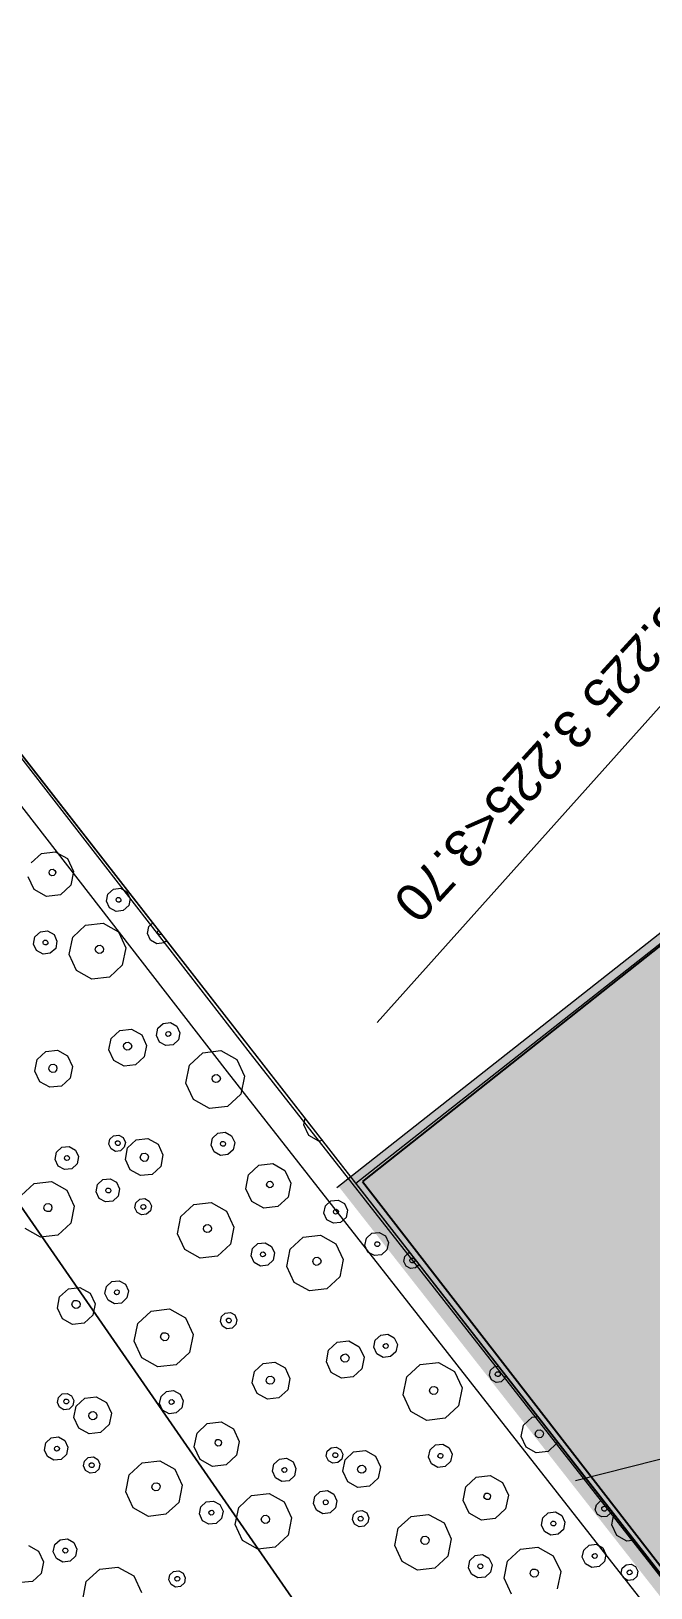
# Model space of a CAD drawing. Header units: metres. Extents: x -2858 to 512, y -1995 to 1252.
# Drawn here: x -957.18 to -952.99, y -849.34 to -838.81 of the extents above; entities that cross this region are included whole.
import ezdxf
from ezdxf.enums import TextEntityAlignment as Align
from ezdxf.lldxf.tags import DXFTag

# ---------------------------------------------------------------- set-up
doc = ezdxf.new("R2010")
doc.units = ezdxf.units.M
for name, color, linetype in [('Calque commun', 7, 'Continuous'), ('Calque11', 7, 'Continuous'), ('Calque17', 7, 'Continuous'), ('Calque5', 7, 'Continuous'), ('Textes', 7, 'Continuous')]:
    doc.layers.add(name, color=color, linetype=linetype)
doc.styles.add('Arial17', font='arial.ttf', dxfattribs={"height": 0.253354})
tags = doc.linetypes.add('DASHDOT2', pattern=[0.5, 0.25, -0.125, 0, -0.125]).pattern_tags.tags
tags[10:11] = [DXFTag(74, 4), DXFTag(75, 0), DXFTag(340, '0'), DXFTag(46, 1.0), DXFTag(50, 0.0), DXFTag(44, 0.0), DXFTag(45, 0.0)]
tags[8:9] = [DXFTag(74, 4), DXFTag(75, 0), DXFTag(340, '0'), DXFTag(46, 1.0), DXFTag(50, 0.0), DXFTag(44, 0.0), DXFTag(45, 0.0)]
tags[6:7] = [DXFTag(74, 4), DXFTag(75, 0), DXFTag(340, '0'), DXFTag(46, 1.0), DXFTag(50, 0.0), DXFTag(44, 0.0), DXFTag(45, 0.0)]
tags[4:5] = [DXFTag(74, 4), DXFTag(75, 0), DXFTag(340, '0'), DXFTag(46, 1.0), DXFTag(50, 0.0), DXFTag(44, 0.0), DXFTag(45, 0.0)]
tags = doc.linetypes.add('HIDDENX2', pattern=[0.75, 0.5, -0.25]).pattern_tags.tags
tags[6:7] = [DXFTag(74, 4), DXFTag(75, 0), DXFTag(340, '0'), DXFTag(46, 1.0), DXFTag(50, 0.0), DXFTag(44, 0.0), DXFTag(45, 0.0)]
tags[4:5] = [DXFTag(74, 4), DXFTag(75, 0), DXFTag(340, '0'), DXFTag(46, 1.0), DXFTag(50, 0.0), DXFTag(44, 0.0), DXFTag(45, 0.0)]

# ---------------------------------------------------------------- blocks, each defined once
blk = doc.blocks.new('geometrebondepartleger')
at = {"layer": 'Calque commun', "color": 10, "linetype": 'DASHDOT2', "lineweight": 18, "flags": 128}
blk.add_lwpolyline([(45.287, 98.087), (42.936, 93.876), (22.492, 69.355), (46.896, 54.821), (60.022, 76.482), (130.155, 64.253), (145.314, 148.376), (109.348, 154.881), (91.263, 130.116), (87.378, 124.832), (86.331, 123.279), (83.811, 118.812), (74.918, 102.586), (72.616, 98.359), (63.065, 85.914), (45.158, 97.961)], close=True, dxfattribs=at)
at = {"layer": 'Calque11', "color": 7, "linetype": 'Continuous', "lineweight": 9}
blk.add_polyline3d([(125.028, 35.908, 79), (133.338, 81.851, 79), (145.314, 148.376, 79)], dxfattribs=at)
at = {"layer": 'Calque17', "color": 1, "linetype": 'Continuous', "lineweight": 9}
for points in [[(125.174, 36.689, 79), (126.529, 44.135, 79), (125.038, 35.943, 79), (126.416, 43.488, 79), (128.681, 56.064, 79), (129.976, 63.134, 79), (132.193, 75.604, 79), (133.338, 81.851, 79), (135.222, 92.341, 79), (136.478, 99.327, 79), (138.173, 108.712, 79), (140.485, 121.463, 79), (141.093, 124.932, 79)], [(125.371, 36.653, 79), (126.725, 44.099, 79), (125.235, 35.908, 79), (126.613, 43.453, 79), (128.878, 56.028, 79), (130.173, 63.099, 79), (132.39, 75.569, 79), (133.535, 81.815, 79), (135.419, 92.306, 79), (136.674, 99.291, 79), (138.369, 108.676, 79), (140.682, 121.427, 79), (141.29, 124.897, 79)]]:
    blk.add_polyline3d(points, dxfattribs=at)
at = {"layer": 'Calque5', "color": 30, "linetype": 'Continuous', "lineweight": 9, "true_color": 0xff7f00}
blk.add_trace([(60.022, 76.482, 79), (130.155, 64.253, 79), (60.015, 76.443, 79), (130.148, 64.214, 79)], dxfattribs=at)
blk = doc.blocks.new('pattern')
at = {"layer": 'Calque commun', "color": 54, "linetype": 'Continuous', "lineweight": 9}
for p, q in [((60.606, 56.097), (60.636, 56.115)), ((60.636, 56.115), (60.67, 56.111)), ((60.67, 56.111), (60.696, 56.088)), ((60.592, 56.065), (60.606, 56.097)), ((60.599, 56.032), (60.592, 56.065)), ((60.625, 56.009), (60.599, 56.032)), ((60.66, 56.005), (60.625, 56.009)), ((60.631, 56.063), (60.636, 56.072)), ((60.634, 56.052), (60.631, 56.063)), ((60.641, 56.046), (60.634, 56.052)), ((60.636, 56.072), (60.644, 56.077)), ((60.652, 56.045), (60.641, 56.046)), ((60.644, 56.077), (60.655, 56.076)), ((60.661, 56.05), (60.652, 56.045)), ((60.655, 56.076), (60.663, 56.069)), ((60.69, 56.023), (60.66, 56.005)), ((60.665, 56.059), (60.661, 56.05)), ((60.663, 56.069), (60.665, 56.059)), ((60.703, 56.055), (60.69, 56.023)), ((60.696, 56.088), (60.703, 56.055)), ((60.465, 55.94), (60.503, 55.906)), ((60.503, 55.906), (60.52, 55.829)), ((60.52, 55.829), (60.489, 55.757)), ((60.645, 55.815), (60.665, 55.86)), ((60.656, 55.767), (60.645, 55.815)), ((60.665, 55.86), (60.707, 55.885)), ((60.706, 55.813), (60.71, 55.822)), ((60.708, 55.803), (60.706, 55.813)), ((60.707, 55.885), (60.757, 55.881)), ((60.716, 55.796), (60.708, 55.803)), ((60.71, 55.822), (60.719, 55.828)), ((60.726, 55.795), (60.716, 55.796)), ((60.719, 55.828), (60.729, 55.827)), ((60.735, 55.8), (60.726, 55.795)), ((60.729, 55.827), (60.737, 55.82)), ((60.739, 55.81), (60.735, 55.8)), ((60.737, 55.82), (60.739, 55.81)), ((60.757, 55.881), (60.794, 55.848)), ((60.804, 55.8), (60.785, 55.754)), ((60.794, 55.848), (60.804, 55.8)), ((60.419, 55.689), (60.433, 55.697)), ((60.489, 55.757), (60.425, 55.719)), ((60.433, 55.697), (60.468, 55.694)), ((60.468, 55.694), (60.494, 55.671)), ((60.693, 55.734), (60.656, 55.767)), ((60.742, 55.729), (60.693, 55.734)), ((60.785, 55.754), (60.742, 55.729)), ((60.908, 55.601), (60.955, 55.71)), ((60.955, 55.71), (61.057, 55.77)), ((60.423, 55.591), (60.405, 55.607)), ((60.457, 55.588), (60.423, 55.591)), ((60.425, 55.647), (60.429, 55.657)), ((60.427, 55.637), (60.425, 55.647)), ((60.435, 55.63), (60.427, 55.637)), ((60.429, 55.657), (60.438, 55.662)), ((60.446, 55.629), (60.435, 55.63)), ((60.438, 55.662), (60.449, 55.661)), ((60.455, 55.635), (60.446, 55.629)), ((60.449, 55.661), (60.456, 55.654)), ((60.459, 55.644), (60.455, 55.635)), ((60.456, 55.654), (60.459, 55.644)), ((60.487, 55.605), (60.457, 55.588)), ((60.501, 55.637), (60.487, 55.605)), ((60.494, 55.671), (60.501, 55.637)), ((60.934, 55.485), (60.908, 55.601)), ((61.053, 55.586), (61.06, 55.602)), ((61.057, 55.57), (61.053, 55.586)), ((61.06, 55.602), (61.075, 55.611)), ((61.075, 55.611), (61.092, 55.61)), ((61.092, 55.61), (61.105, 55.598)), ((61.109, 55.581), (61.102, 55.565)), ((61.105, 55.598), (61.109, 55.581)), ((60.667, 55.463), (60.687, 55.509)), ((60.687, 55.509), (60.729, 55.534)), ((60.729, 55.534), (60.778, 55.529)), ((60.733, 55.468), (60.742, 55.473)), ((60.742, 55.473), (60.753, 55.472)), ((60.778, 55.529), (60.816, 55.496)), ((60.816, 55.496), (60.826, 55.448)), ((61.023, 55.406), (60.934, 55.485)), ((61.07, 55.558), (61.057, 55.57)), ((61.087, 55.556), (61.07, 55.558)), ((61.102, 55.565), (61.087, 55.556)), ((61.29, 55.564), (61.243, 55.455)), ((60.678, 55.415), (60.667, 55.463)), ((60.715, 55.382), (60.678, 55.415)), ((60.764, 55.377), (60.715, 55.382)), ((60.729, 55.458), (60.733, 55.468)), ((60.731, 55.448), (60.729, 55.458)), ((60.739, 55.441), (60.731, 55.448)), ((60.75, 55.44), (60.739, 55.441)), ((60.759, 55.445), (60.75, 55.44)), ((60.753, 55.472), (60.76, 55.465)), ((60.763, 55.455), (60.759, 55.445)), ((60.76, 55.465), (60.763, 55.455)), ((60.807, 55.403), (60.764, 55.377)), ((60.826, 55.448), (60.807, 55.403)), ((61.141, 55.395), (61.023, 55.406)), ((61.243, 55.455), (61.141, 55.395)), ((61.211, 55.288), (61.231, 55.334)), ((61.222, 55.24), (61.211, 55.288)), ((61.231, 55.334), (61.274, 55.359)), ((61.273, 55.283), (61.278, 55.293)), ((61.276, 55.273), (61.273, 55.283)), ((61.274, 55.359), (61.323, 55.354)), ((61.284, 55.266), (61.276, 55.273)), ((61.278, 55.293), (61.287, 55.298)), ((61.294, 55.265), (61.284, 55.266)), ((61.287, 55.298), (61.297, 55.297)), ((61.303, 55.27), (61.294, 55.265)), ((61.297, 55.297), (61.305, 55.29)), ((61.307, 55.28), (61.303, 55.27)), ((61.305, 55.29), (61.307, 55.28)), ((61.323, 55.354), (61.36, 55.321)), ((61.371, 55.273), (61.351, 55.228)), ((61.36, 55.321), (61.371, 55.273)), ((61.259, 55.207), (61.222, 55.24)), ((61.308, 55.203), (61.259, 55.207)), ((61.351, 55.228), (61.308, 55.203)), ((60.314, 55.103), (60.329, 55.112)), ((60.329, 55.112), (60.407, 55.105)), ((60.407, 55.105), (60.467, 55.052)), ((60.467, 55.052), (60.484, 54.975)), ((60.768, 55.014), (60.806, 55.102)), ((60.806, 55.102), (60.888, 55.15)), ((60.888, 55.15), (60.982, 55.141)), ((60.982, 55.141), (61.053, 55.078)), ((61.053, 55.078), (61.074, 54.985)), ((61.284, 55.012), (61.386, 55.072)), ((61.386, 55.072), (61.504, 55.061)), ((61.504, 55.061), (61.593, 54.982)), ((60.329, 54.984), (60.336, 54.999)), ((60.333, 54.967), (60.329, 54.984)), ((60.346, 54.955), (60.333, 54.967)), ((60.336, 54.999), (60.351, 55.008)), ((60.363, 54.954), (60.346, 54.955)), ((60.351, 55.008), (60.368, 55.007)), ((60.378, 54.962), (60.363, 54.954)), ((60.368, 55.007), (60.381, 54.995)), ((60.385, 54.978), (60.378, 54.962)), ((60.381, 54.995), (60.385, 54.978)), ((60.484, 54.975), (60.452, 54.902)), ((60.789, 54.922), (60.768, 55.014)), ((60.884, 55.003), (60.89, 55.016)), ((60.888, 54.99), (60.884, 55.003)), ((60.898, 54.98), (60.888, 54.99)), ((60.89, 55.016), (60.902, 55.023)), ((60.912, 54.979), (60.898, 54.98)), ((60.902, 55.023), (60.916, 55.022)), ((60.924, 54.986), (60.912, 54.979)), ((60.916, 55.022), (60.926, 55.012)), ((60.929, 54.999), (60.924, 54.986)), ((60.926, 55.012), (60.929, 54.999)), ((61.074, 54.985), (61.036, 54.898)), ((61.236, 54.903), (61.284, 55.012)), ((61.593, 54.982), (61.619, 54.866)), ((60.305, 54.87), (60.276, 54.896)), ((60.384, 54.862), (60.305, 54.87)), ((60.452, 54.902), (60.384, 54.862)), ((60.86, 54.859), (60.789, 54.922)), ((60.955, 54.85), (60.86, 54.859)), ((61.036, 54.898), (60.955, 54.85)), ((61.262, 54.787), (61.236, 54.903)), ((61.382, 54.889), (61.389, 54.904)), ((61.385, 54.872), (61.382, 54.889)), ((61.398, 54.86), (61.385, 54.872)), ((61.389, 54.904), (61.403, 54.913)), ((61.416, 54.859), (61.398, 54.86)), ((61.403, 54.913), (61.421, 54.912)), ((61.431, 54.867), (61.416, 54.859)), ((61.421, 54.912), (61.434, 54.9)), ((61.437, 54.883), (61.431, 54.867)), ((61.434, 54.9), (61.437, 54.883)), ((61.619, 54.866), (61.571, 54.757)), ((61.351, 54.708), (61.262, 54.787)), ((61.571, 54.757), (61.469, 54.697)), ((60.834, 54.589), (60.854, 54.634)), ((60.854, 54.634), (60.896, 54.659)), ((60.896, 54.659), (60.946, 54.655)), ((60.946, 54.655), (60.983, 54.622)), ((61.469, 54.697), (61.351, 54.708)), ((60.213, 54.545), (60.233, 54.557)), ((60.233, 54.557), (60.267, 54.554)), ((60.267, 54.554), (60.293, 54.531)), ((60.293, 54.531), (60.301, 54.497)), ((60.845, 54.541), (60.834, 54.589)), ((60.882, 54.508), (60.845, 54.541)), ((60.896, 54.584), (60.901, 54.593)), ((60.899, 54.574), (60.896, 54.584)), ((60.906, 54.567), (60.899, 54.574)), ((60.901, 54.593), (60.91, 54.599)), ((60.917, 54.566), (60.906, 54.567)), ((60.91, 54.599), (60.92, 54.598)), ((60.926, 54.571), (60.917, 54.566)), ((60.92, 54.598), (60.928, 54.591)), ((60.93, 54.581), (60.926, 54.571)), ((60.928, 54.591), (60.93, 54.581)), ((60.974, 54.528), (60.931, 54.503)), ((60.994, 54.574), (60.974, 54.528)), ((60.983, 54.622), (60.994, 54.574)), ((60.223, 54.451), (60.2, 54.471)), ((60.257, 54.448), (60.223, 54.451)), ((60.227, 54.505), (60.231, 54.514)), ((60.229, 54.495), (60.227, 54.505)), ((60.237, 54.488), (60.229, 54.495)), ((60.231, 54.514), (60.24, 54.52)), ((60.248, 54.487), (60.237, 54.488)), ((60.24, 54.52), (60.251, 54.519)), ((60.257, 54.492), (60.248, 54.487)), ((60.251, 54.519), (60.258, 54.512)), ((60.261, 54.502), (60.257, 54.492)), ((60.287, 54.465), (60.257, 54.448)), ((60.258, 54.512), (60.261, 54.502)), ((60.301, 54.497), (60.287, 54.465)), ((60.475, 54.385), (60.581, 54.448)), ((60.581, 54.448), (60.704, 54.436)), ((60.704, 54.436), (60.797, 54.354)), ((60.931, 54.503), (60.882, 54.508)), ((61.534, 54.469), (61.548, 54.501)), ((61.542, 54.435), (61.534, 54.469)), ((61.568, 54.412), (61.542, 54.435)), ((61.548, 54.501), (61.578, 54.518)), ((61.574, 54.466), (61.578, 54.476)), ((61.576, 54.456), (61.574, 54.466)), ((61.584, 54.449), (61.576, 54.456)), ((61.578, 54.518), (61.612, 54.515)), ((61.578, 54.476), (61.587, 54.481)), ((61.594, 54.448), (61.584, 54.449)), ((61.587, 54.481), (61.597, 54.48)), ((61.603, 54.453), (61.594, 54.448)), ((61.597, 54.48), (61.605, 54.473)), ((61.632, 54.427), (61.602, 54.409)), ((61.607, 54.463), (61.603, 54.453)), ((61.605, 54.473), (61.607, 54.463)), ((61.612, 54.515), (61.638, 54.492)), ((61.646, 54.458), (61.632, 54.427)), ((61.638, 54.492), (61.646, 54.458)), ((60.426, 54.272), (60.475, 54.385)), ((60.797, 54.354), (60.824, 54.234)), ((61.208, 54.257), (61.24, 54.33)), ((61.24, 54.33), (61.308, 54.37)), ((61.308, 54.37), (61.386, 54.362)), ((61.386, 54.362), (61.446, 54.31)), ((61.602, 54.409), (61.568, 54.412)), ((60.453, 54.151), (60.426, 54.272)), ((60.587, 54.256), (60.594, 54.272)), ((60.591, 54.239), (60.587, 54.256)), ((60.604, 54.228), (60.591, 54.239)), ((60.594, 54.272), (60.609, 54.281)), ((60.621, 54.226), (60.604, 54.228)), ((60.609, 54.281), (60.626, 54.279)), ((60.636, 54.235), (60.621, 54.226)), ((60.626, 54.279), (60.639, 54.268)), ((60.643, 54.251), (60.636, 54.235)), ((60.639, 54.268), (60.643, 54.251)), ((60.824, 54.234), (60.775, 54.12)), ((61.225, 54.18), (61.208, 54.257)), ((61.308, 54.249), (61.315, 54.265)), ((61.312, 54.232), (61.308, 54.249)), ((61.325, 54.221), (61.312, 54.232)), ((61.315, 54.265), (61.33, 54.274)), ((61.342, 54.219), (61.325, 54.221)), ((61.33, 54.274), (61.347, 54.272)), ((61.357, 54.228), (61.342, 54.219)), ((61.347, 54.272), (61.36, 54.261)), ((61.364, 54.244), (61.357, 54.228)), ((61.36, 54.261), (61.364, 54.244)), ((61.463, 54.233), (61.431, 54.16)), ((61.446, 54.31), (61.463, 54.233)), ((61.588, 54.219), (61.607, 54.264)), ((61.598, 54.17), (61.588, 54.219)), ((61.607, 54.264), (61.65, 54.289)), ((61.648, 54.216), (61.653, 54.226)), ((61.651, 54.206), (61.648, 54.216)), ((61.65, 54.289), (61.699, 54.284)), ((61.653, 54.226), (61.662, 54.231)), ((61.662, 54.231), (61.672, 54.23)), ((61.672, 54.23), (61.68, 54.223)), ((61.682, 54.213), (61.678, 54.204)), ((61.68, 54.223), (61.682, 54.213)), ((61.699, 54.284), (61.736, 54.252)), ((61.736, 54.252), (61.747, 54.203)), ((60.545, 54.069), (60.453, 54.151)), ((60.775, 54.12), (60.668, 54.057)), ((61.285, 54.127), (61.225, 54.18)), ((61.363, 54.12), (61.285, 54.127)), ((61.431, 54.16), (61.363, 54.12)), ((61.635, 54.138), (61.598, 54.17)), ((61.685, 54.133), (61.635, 54.138)), ((61.659, 54.199), (61.651, 54.206)), ((61.669, 54.198), (61.659, 54.199)), ((61.678, 54.204), (61.669, 54.198)), ((61.727, 54.158), (61.685, 54.133)), ((61.747, 54.203), (61.727, 54.158)), ((61.85, 54.004), (61.898, 54.113)), ((61.898, 54.113), (62, 54.174)), ((62, 54.174), (62.118, 54.162)), ((62.118, 54.162), (62.207, 54.084)), ((60.668, 54.057), (60.545, 54.069)), ((61.332, 54.051), (61.346, 54.083)), ((61.34, 54.018), (61.332, 54.051)), ((61.366, 53.995), (61.34, 54.018)), ((61.346, 54.083), (61.376, 54.101)), ((61.368, 54.051), (61.372, 54.061)), ((61.37, 54.041), (61.368, 54.051)), ((61.378, 54.034), (61.37, 54.041)), ((61.372, 54.061), (61.381, 54.066)), ((61.376, 54.101), (61.41, 54.097)), ((61.388, 54.033), (61.378, 54.034)), ((61.381, 54.066), (61.391, 54.065)), ((61.397, 54.038), (61.388, 54.033)), ((61.391, 54.065), (61.399, 54.058)), ((61.401, 54.048), (61.397, 54.038)), ((61.399, 54.058), (61.401, 54.048)), ((61.43, 54.009), (61.4, 53.991)), ((61.41, 54.097), (61.436, 54.075)), ((61.444, 54.041), (61.43, 54.009)), ((61.436, 54.075), (61.444, 54.041)), ((61.876, 53.889), (61.85, 54.004)), ((61.996, 53.99), (62.003, 54.006)), ((62.003, 54.006), (62.017, 54.015)), ((62.017, 54.015), (62.035, 54.013)), ((62.035, 54.013), (62.048, 54.002)), ((62.048, 54.002), (62.051, 53.985)), ((62.207, 54.084), (62.233, 53.968)), ((61.4, 53.991), (61.366, 53.995)), ((61.609, 53.867), (61.629, 53.912)), ((61.629, 53.912), (61.672, 53.937)), ((61.672, 53.937), (61.721, 53.933)), ((61.721, 53.933), (61.758, 53.9)), ((61.758, 53.9), (61.769, 53.852)), ((61.999, 53.973), (61.996, 53.99)), ((62.012, 53.962), (61.999, 53.973)), ((62.03, 53.96), (62.012, 53.962)), ((62.045, 53.969), (62.03, 53.96)), ((62.051, 53.985), (62.045, 53.969)), ((62.233, 53.968), (62.185, 53.859)), ((60.528, 53.818), (60.547, 53.864)), ((60.538, 53.77), (60.528, 53.818)), ((60.547, 53.864), (60.59, 53.889)), ((60.59, 53.889), (60.639, 53.884)), ((60.59, 53.813), (60.594, 53.823)), ((60.592, 53.803), (60.59, 53.813)), ((60.6, 53.796), (60.592, 53.803)), ((60.594, 53.823), (60.603, 53.828)), ((60.61, 53.795), (60.6, 53.796)), ((60.603, 53.828), (60.613, 53.827)), ((60.619, 53.8), (60.61, 53.795)), ((60.613, 53.827), (60.621, 53.82)), ((60.623, 53.81), (60.619, 53.8)), ((60.621, 53.82), (60.623, 53.81)), ((60.639, 53.884), (60.676, 53.851)), ((60.687, 53.803), (60.667, 53.758)), ((60.676, 53.851), (60.687, 53.803)), ((60.762, 53.753), (60.83, 53.793)), ((60.83, 53.793), (60.909, 53.786)), ((61.62, 53.819), (61.609, 53.867)), ((61.657, 53.786), (61.62, 53.819)), ((61.672, 53.862), (61.676, 53.871)), ((61.674, 53.852), (61.672, 53.862)), ((61.682, 53.845), (61.674, 53.852)), ((61.676, 53.871), (61.685, 53.876)), ((61.692, 53.844), (61.682, 53.845)), ((61.685, 53.876), (61.695, 53.875)), ((61.701, 53.849), (61.692, 53.844)), ((61.695, 53.875), (61.703, 53.869)), ((61.705, 53.858), (61.701, 53.849)), ((61.703, 53.869), (61.705, 53.858)), ((61.749, 53.806), (61.707, 53.781)), ((61.769, 53.852), (61.749, 53.806)), ((61.965, 53.81), (61.876, 53.889)), ((62.083, 53.799), (61.965, 53.81)), ((62.185, 53.859), (62.083, 53.799)), ((62.665, 53.817), (62.679, 53.848)), ((62.673, 53.783), (62.665, 53.817)), ((62.679, 53.848), (62.709, 53.866)), ((62.703, 53.814), (62.707, 53.823)), ((62.705, 53.804), (62.703, 53.814)), ((62.713, 53.797), (62.705, 53.804)), ((62.707, 53.823), (62.716, 53.828)), ((62.709, 53.866), (62.743, 53.863)), ((62.723, 53.796), (62.713, 53.797)), ((62.716, 53.828), (62.726, 53.827)), ((62.732, 53.801), (62.723, 53.796)), ((62.726, 53.827), (62.734, 53.821)), ((62.736, 53.81), (62.732, 53.801)), ((62.734, 53.821), (62.736, 53.81)), ((62.743, 53.863), (62.769, 53.84)), ((62.777, 53.806), (62.763, 53.774)), ((62.769, 53.84), (62.777, 53.806)), ((60.575, 53.737), (60.538, 53.77)), ((60.625, 53.732), (60.575, 53.737)), ((60.667, 53.758), (60.625, 53.732)), ((60.731, 53.681), (60.762, 53.753)), ((60.831, 53.679), (60.846, 53.688)), ((60.846, 53.688), (60.863, 53.686)), ((60.863, 53.686), (60.876, 53.675)), ((60.909, 53.786), (60.969, 53.734)), ((60.969, 53.734), (60.986, 53.656)), ((61.707, 53.781), (61.657, 53.786)), ((62.154, 53.692), (62.173, 53.737)), ((62.165, 53.644), (62.154, 53.692)), ((62.173, 53.737), (62.216, 53.762)), ((62.216, 53.762), (62.265, 53.758)), ((62.216, 53.687), (62.22, 53.696)), ((62.218, 53.677), (62.216, 53.687)), ((62.22, 53.696), (62.229, 53.702)), ((62.229, 53.702), (62.239, 53.701)), ((62.239, 53.701), (62.247, 53.694)), ((62.249, 53.684), (62.245, 53.674)), ((62.247, 53.694), (62.249, 53.684)), ((62.265, 53.758), (62.302, 53.725)), ((62.302, 53.725), (62.313, 53.677)), ((62.699, 53.76), (62.673, 53.783)), ((62.733, 53.757), (62.699, 53.76)), ((62.763, 53.774), (62.733, 53.757)), ((62.901, 53.581), (62.951, 53.694)), ((60.045, 53.613), (60.079, 53.61)), ((60.079, 53.61), (60.105, 53.587)), ((60.105, 53.587), (60.113, 53.553)), ((60.748, 53.603), (60.731, 53.681)), ((60.807, 53.551), (60.748, 53.603)), ((60.824, 53.663), (60.831, 53.679)), ((60.828, 53.646), (60.824, 53.663)), ((60.841, 53.635), (60.828, 53.646)), ((60.858, 53.633), (60.841, 53.635)), ((60.873, 53.642), (60.858, 53.633)), ((60.88, 53.658), (60.873, 53.642)), ((60.876, 53.675), (60.88, 53.658)), ((60.954, 53.584), (60.886, 53.543)), ((60.986, 53.656), (60.954, 53.584)), ((62.202, 53.611), (62.165, 53.644)), ((62.251, 53.606), (62.202, 53.611)), ((62.226, 53.67), (62.218, 53.677)), ((62.236, 53.669), (62.226, 53.67)), ((62.245, 53.674), (62.236, 53.669)), ((62.293, 53.631), (62.251, 53.606)), ((62.313, 53.677), (62.293, 53.631)), ((62.928, 53.46), (62.901, 53.581)), ((60.035, 53.507), (60.027, 53.514)), ((60.069, 53.504), (60.035, 53.507)), ((60.041, 53.561), (60.045, 53.571)), ((60.043, 53.551), (60.041, 53.561)), ((60.051, 53.544), (60.043, 53.551)), ((60.045, 53.571), (60.054, 53.576)), ((60.061, 53.543), (60.051, 53.544)), ((60.054, 53.576), (60.064, 53.575)), ((60.07, 53.548), (60.061, 53.543)), ((60.064, 53.575), (60.072, 53.568)), ((60.099, 53.521), (60.069, 53.504)), ((60.074, 53.558), (60.07, 53.548)), ((60.072, 53.568), (60.074, 53.558)), ((60.113, 53.553), (60.099, 53.521)), ((60.886, 53.543), (60.807, 53.551)), ((61.171, 53.403), (61.203, 53.476)), ((61.203, 53.476), (61.271, 53.516)), ((61.271, 53.516), (61.35, 53.508)), ((61.35, 53.508), (61.409, 53.456)), ((61.711, 53.418), (61.749, 53.505)), ((61.749, 53.505), (61.83, 53.553)), ((61.83, 53.553), (61.925, 53.544)), ((61.925, 53.544), (61.996, 53.482)), ((61.996, 53.482), (62.017, 53.389)), ((62.226, 53.415), (62.328, 53.476)), ((62.328, 53.476), (62.446, 53.464)), ((60.074, 53.359), (60.117, 53.384)), ((60.117, 53.384), (60.166, 53.379)), ((60.166, 53.379), (60.203, 53.347)), ((61.189, 53.326), (61.171, 53.403)), ((61.272, 53.387), (61.279, 53.403)), ((61.276, 53.37), (61.272, 53.387)), ((61.289, 53.359), (61.276, 53.37)), ((61.279, 53.403), (61.294, 53.412)), ((61.294, 53.412), (61.311, 53.41)), ((61.311, 53.41), (61.324, 53.399)), ((61.328, 53.382), (61.321, 53.366)), ((61.324, 53.399), (61.328, 53.382)), ((61.426, 53.379), (61.395, 53.306)), ((61.409, 53.456), (61.426, 53.379)), ((61.731, 53.325), (61.711, 53.418)), ((61.827, 53.407), (61.833, 53.419)), ((61.83, 53.393), (61.827, 53.407)), ((61.84, 53.384), (61.83, 53.393)), ((61.833, 53.419), (61.844, 53.426)), ((61.854, 53.383), (61.84, 53.384)), ((61.844, 53.426), (61.858, 53.425)), ((61.866, 53.39), (61.854, 53.383)), ((61.858, 53.425), (61.869, 53.416)), ((61.872, 53.402), (61.866, 53.39)), ((61.869, 53.416), (61.872, 53.402)), ((62.017, 53.389), (61.979, 53.302)), ((62.179, 53.306), (62.226, 53.415)), ((62.446, 53.464), (62.535, 53.386)), ((62.535, 53.386), (62.561, 53.27)), ((63.021, 53.378), (62.928, 53.46)), ((63.144, 53.366), (63.021, 53.378)), ((63.25, 53.429), (63.144, 53.366)), ((60.054, 53.313), (60.074, 53.359)), ((60.065, 53.265), (60.054, 53.313)), ((60.102, 53.232), (60.065, 53.265)), ((60.115, 53.311), (60.119, 53.321)), ((60.118, 53.301), (60.115, 53.311)), ((60.125, 53.294), (60.118, 53.301)), ((60.119, 53.321), (60.128, 53.326)), ((60.136, 53.293), (60.125, 53.294)), ((60.128, 53.326), (60.139, 53.325)), ((60.145, 53.299), (60.136, 53.293)), ((60.139, 53.325), (60.146, 53.318)), ((60.149, 53.308), (60.145, 53.299)), ((60.146, 53.318), (60.149, 53.308)), ((60.214, 53.298), (60.194, 53.253)), ((60.203, 53.347), (60.214, 53.298)), ((60.364, 53.208), (60.467, 53.268)), ((60.467, 53.268), (60.585, 53.257)), ((61.248, 53.273), (61.189, 53.326)), ((61.327, 53.266), (61.248, 53.273)), ((61.306, 53.357), (61.289, 53.359)), ((61.321, 53.366), (61.306, 53.357)), ((61.395, 53.306), (61.327, 53.266)), ((61.803, 53.263), (61.731, 53.325)), ((61.897, 53.254), (61.803, 53.263)), ((61.979, 53.302), (61.897, 53.254)), ((62.205, 53.191), (62.179, 53.306)), ((62.324, 53.292), (62.331, 53.308)), ((62.328, 53.275), (62.324, 53.292)), ((62.341, 53.264), (62.328, 53.275)), ((62.331, 53.308), (62.346, 53.317)), ((62.358, 53.262), (62.341, 53.264)), ((62.346, 53.317), (62.363, 53.315)), ((62.373, 53.271), (62.358, 53.262)), ((62.363, 53.315), (62.376, 53.304)), ((62.38, 53.287), (62.373, 53.271)), ((62.376, 53.304), (62.38, 53.287)), ((62.561, 53.27), (62.514, 53.161)), ((60.151, 53.228), (60.102, 53.232)), ((60.194, 53.253), (60.151, 53.228)), ((60.317, 53.099), (60.364, 53.208)), ((60.585, 53.257), (60.674, 53.179)), ((60.674, 53.179), (60.7, 53.063)), ((62.294, 53.112), (62.205, 53.191)), ((62.514, 53.161), (62.412, 53.101)), ((63.003, 53.127), (63.023, 53.172)), ((63.023, 53.172), (63.066, 53.197)), ((63.066, 53.197), (63.115, 53.193)), ((63.115, 53.193), (63.152, 53.16)), ((63.152, 53.16), (63.163, 53.112)), ((60.343, 52.983), (60.317, 53.099)), ((60.463, 53.085), (60.469, 53.101)), ((60.466, 53.068), (60.463, 53.085)), ((60.479, 53.057), (60.466, 53.068)), ((60.469, 53.101), (60.484, 53.11)), ((60.496, 53.055), (60.479, 53.057)), ((60.484, 53.11), (60.502, 53.108)), ((60.511, 53.064), (60.496, 53.055)), ((60.502, 53.108), (60.515, 53.097)), ((60.518, 53.08), (60.511, 53.064)), ((60.515, 53.097), (60.518, 53.08)), ((60.7, 53.063), (60.652, 52.954)), ((61.796, 53.038), (61.839, 53.063)), ((61.839, 53.063), (61.888, 53.058)), ((61.888, 53.058), (61.925, 53.026)), ((62.412, 53.101), (62.294, 53.112)), ((63.014, 53.079), (63.003, 53.127)), ((63.051, 53.046), (63.014, 53.079)), ((63.065, 53.122), (63.07, 53.131)), ((63.068, 53.112), (63.065, 53.122)), ((63.076, 53.105), (63.068, 53.112)), ((63.07, 53.131), (63.079, 53.137)), ((63.086, 53.104), (63.076, 53.105)), ((63.079, 53.137), (63.089, 53.136)), ((63.095, 53.109), (63.086, 53.104)), ((63.089, 53.136), (63.097, 53.129)), ((63.099, 53.119), (63.095, 53.109)), ((63.097, 53.129), (63.099, 53.119)), ((63.143, 53.066), (63.1, 53.041)), ((63.163, 53.112), (63.143, 53.066)), ((63.207, 52.989), (63.238, 53.062)), ((63.238, 53.062), (63.306, 53.102)), ((63.306, 53.102), (63.385, 53.095)), ((63.385, 53.095), (63.444, 53.042)), ((60.076, 52.962), (60.096, 53.007)), ((60.087, 52.913), (60.076, 52.962)), ((60.096, 53.007), (60.139, 53.032)), ((60.139, 53.032), (60.188, 53.027)), ((60.139, 52.956), (60.143, 52.966)), ((60.141, 52.946), (60.139, 52.956)), ((60.149, 52.939), (60.141, 52.946)), ((60.143, 52.966), (60.152, 52.971)), ((60.152, 52.971), (60.162, 52.97)), ((60.162, 52.97), (60.17, 52.963)), ((60.172, 52.953), (60.168, 52.944)), ((60.17, 52.963), (60.172, 52.953)), ((60.188, 53.027), (60.225, 52.995)), ((60.236, 52.946), (60.216, 52.901)), ((60.225, 52.995), (60.236, 52.946)), ((60.432, 52.905), (60.343, 52.983)), ((60.652, 52.954), (60.55, 52.894)), ((61.146, 52.943), (61.175, 52.961)), ((61.175, 52.961), (61.21, 52.957)), ((61.21, 52.957), (61.236, 52.934)), ((61.777, 52.993), (61.796, 53.038)), ((61.788, 52.944), (61.777, 52.993)), ((61.839, 52.987), (61.843, 52.997)), ((61.841, 52.977), (61.839, 52.987)), ((61.849, 52.97), (61.841, 52.977)), ((61.843, 52.997), (61.852, 53.002)), ((61.859, 52.969), (61.849, 52.97)), ((61.852, 53.002), (61.862, 53.001)), ((61.868, 52.975), (61.859, 52.969)), ((61.862, 53.001), (61.87, 52.994)), ((61.872, 52.984), (61.868, 52.975)), ((61.87, 52.994), (61.872, 52.984)), ((61.936, 52.977), (61.916, 52.932)), ((61.925, 53.026), (61.936, 52.977)), ((63.1, 53.041), (63.051, 53.046)), ((63.224, 52.912), (63.207, 52.989)), ((60.124, 52.881), (60.087, 52.913)), ((60.173, 52.876), (60.124, 52.881)), ((60.159, 52.938), (60.149, 52.939)), ((60.168, 52.944), (60.159, 52.938)), ((60.216, 52.901), (60.173, 52.876)), ((60.55, 52.894), (60.432, 52.905)), ((60.64, 52.832), (60.683, 52.857)), ((60.683, 52.857), (60.732, 52.852)), ((60.732, 52.852), (60.769, 52.82)), ((61.132, 52.911), (61.146, 52.943)), ((61.139, 52.878), (61.132, 52.911)), ((61.165, 52.855), (61.139, 52.878)), ((61.2, 52.851), (61.165, 52.855)), ((61.17, 52.908), (61.174, 52.918)), ((61.172, 52.898), (61.17, 52.908)), ((61.18, 52.891), (61.172, 52.898)), ((61.174, 52.918), (61.183, 52.923)), ((61.19, 52.89), (61.18, 52.891)), ((61.183, 52.923), (61.193, 52.922)), ((61.199, 52.896), (61.19, 52.89)), ((61.193, 52.922), (61.201, 52.915)), ((61.203, 52.905), (61.199, 52.896)), ((61.23, 52.869), (61.2, 52.851)), ((61.201, 52.915), (61.203, 52.905)), ((61.243, 52.901), (61.23, 52.869)), ((61.236, 52.934), (61.243, 52.901)), ((61.417, 52.789), (61.524, 52.852)), ((61.524, 52.852), (61.647, 52.84)), ((61.825, 52.912), (61.788, 52.944)), ((61.874, 52.907), (61.825, 52.912)), ((61.916, 52.932), (61.874, 52.907)), ((62.477, 52.873), (62.491, 52.904)), ((62.484, 52.839), (62.477, 52.873)), ((62.491, 52.904), (62.521, 52.922)), ((62.516, 52.87), (62.521, 52.879)), ((62.519, 52.86), (62.516, 52.87)), ((62.526, 52.853), (62.519, 52.86)), ((62.521, 52.922), (62.555, 52.919)), ((62.521, 52.879), (62.529, 52.885)), ((62.537, 52.852), (62.526, 52.853)), ((62.529, 52.885), (62.54, 52.884)), ((62.546, 52.857), (62.537, 52.852)), ((62.54, 52.884), (62.548, 52.877)), ((62.55, 52.867), (62.546, 52.857)), ((62.548, 52.877), (62.55, 52.867)), ((62.555, 52.919), (62.581, 52.896)), ((62.588, 52.862), (62.575, 52.83)), ((62.581, 52.896), (62.588, 52.862)), ((60.621, 52.787), (60.64, 52.832)), ((60.631, 52.738), (60.621, 52.787)), ((60.668, 52.706), (60.631, 52.738)), ((60.683, 52.782), (60.687, 52.791)), ((60.685, 52.771), (60.683, 52.782)), ((60.693, 52.764), (60.685, 52.771)), ((60.687, 52.791), (60.696, 52.796)), ((60.703, 52.764), (60.693, 52.764)), ((60.696, 52.796), (60.706, 52.795)), ((60.712, 52.769), (60.703, 52.764)), ((60.706, 52.795), (60.714, 52.788)), ((60.716, 52.778), (60.712, 52.769)), ((60.714, 52.788), (60.716, 52.778)), ((60.78, 52.771), (60.76, 52.726)), ((60.769, 52.82), (60.78, 52.771)), ((61.368, 52.675), (61.417, 52.789)), ((61.647, 52.84), (61.74, 52.758)), ((61.74, 52.758), (61.766, 52.637)), ((62.182, 52.733), (62.25, 52.773)), ((62.25, 52.773), (62.329, 52.766)), ((62.329, 52.766), (62.388, 52.714)), ((62.51, 52.816), (62.484, 52.839)), ((62.545, 52.813), (62.51, 52.816)), ((62.575, 52.83), (62.545, 52.813)), ((60.215, 52.6), (60.297, 52.648)), ((60.297, 52.648), (60.392, 52.639)), ((60.392, 52.639), (60.463, 52.576)), ((60.718, 52.701), (60.668, 52.706)), ((60.76, 52.726), (60.718, 52.701)), ((61.395, 52.555), (61.368, 52.675)), ((61.529, 52.66), (61.536, 52.675)), ((61.533, 52.643), (61.529, 52.66)), ((61.546, 52.631), (61.533, 52.643)), ((61.536, 52.675), (61.551, 52.684)), ((61.563, 52.63), (61.546, 52.631)), ((61.551, 52.684), (61.568, 52.683)), ((61.578, 52.638), (61.563, 52.63)), ((61.568, 52.683), (61.581, 52.671)), ((61.585, 52.654), (61.578, 52.638)), ((61.581, 52.671), (61.585, 52.654)), ((61.766, 52.637), (61.717, 52.524)), ((62.151, 52.661), (62.182, 52.733)), ((62.168, 52.583), (62.151, 52.661)), ((62.251, 52.653), (62.258, 52.669)), ((62.255, 52.636), (62.251, 52.653)), ((62.268, 52.625), (62.255, 52.636)), ((62.258, 52.669), (62.273, 52.678)), ((62.273, 52.678), (62.29, 52.676)), ((62.3, 52.632), (62.285, 52.623)), ((62.29, 52.676), (62.303, 52.665)), ((62.307, 52.648), (62.3, 52.632)), ((62.303, 52.665), (62.307, 52.648)), ((62.405, 52.636), (62.374, 52.564)), ((62.388, 52.714), (62.405, 52.636)), ((62.53, 52.622), (62.55, 52.668)), ((62.55, 52.668), (62.592, 52.693)), ((62.592, 52.693), (62.642, 52.688)), ((62.595, 52.63), (62.604, 52.635)), ((62.604, 52.635), (62.614, 52.634)), ((62.614, 52.634), (62.622, 52.627)), ((62.642, 52.688), (62.679, 52.655)), ((62.679, 52.655), (62.689, 52.607)), ((59.857, 52.568), (59.876, 52.551)), ((59.876, 52.551), (59.893, 52.474)), ((60.178, 52.513), (60.215, 52.6)), ((60.463, 52.576), (60.483, 52.484)), ((60.693, 52.51), (60.795, 52.57)), ((60.795, 52.57), (60.913, 52.559)), ((60.913, 52.559), (61.002, 52.481)), ((61.488, 52.473), (61.395, 52.555)), ((62.227, 52.531), (62.168, 52.583)), ((62.306, 52.524), (62.227, 52.531)), ((62.285, 52.623), (62.268, 52.625)), ((62.374, 52.564), (62.306, 52.524)), ((62.541, 52.574), (62.53, 52.622)), ((62.578, 52.541), (62.541, 52.574)), ((62.627, 52.537), (62.578, 52.541)), ((62.591, 52.62), (62.595, 52.63)), ((62.593, 52.61), (62.591, 52.62)), ((62.601, 52.603), (62.593, 52.61)), ((62.611, 52.602), (62.601, 52.603)), ((62.62, 52.607), (62.611, 52.602)), ((62.624, 52.617), (62.62, 52.607)), ((62.622, 52.627), (62.624, 52.617)), ((62.67, 52.562), (62.627, 52.537)), ((62.689, 52.607), (62.67, 52.562)), ((59.893, 52.474), (59.862, 52.401)), ((60.198, 52.42), (60.178, 52.513)), ((60.269, 52.357), (60.198, 52.42)), ((60.294, 52.502), (60.299, 52.514)), ((60.297, 52.488), (60.294, 52.502)), ((60.307, 52.479), (60.297, 52.488)), ((60.299, 52.514), (60.311, 52.521)), ((60.321, 52.478), (60.307, 52.479)), ((60.311, 52.521), (60.325, 52.52)), ((60.333, 52.485), (60.321, 52.478)), ((60.325, 52.52), (60.335, 52.511)), ((60.338, 52.497), (60.333, 52.485)), ((60.335, 52.511), (60.338, 52.497)), ((60.483, 52.484), (60.446, 52.397)), ((60.646, 52.401), (60.693, 52.51)), ((61.002, 52.481), (61.028, 52.365)), ((61.611, 52.461), (61.488, 52.473)), ((61.717, 52.524), (61.611, 52.461)), ((62.275, 52.455), (62.288, 52.487)), ((62.282, 52.421), (62.275, 52.455)), ((62.308, 52.398), (62.282, 52.421)), ((62.288, 52.487), (62.318, 52.504)), ((62.31, 52.455), (62.314, 52.464)), ((62.312, 52.445), (62.31, 52.455)), ((62.32, 52.438), (62.312, 52.445)), ((62.314, 52.464), (62.323, 52.469)), ((62.318, 52.504), (62.353, 52.501)), ((62.331, 52.437), (62.32, 52.438)), ((62.323, 52.469), (62.334, 52.468)), ((62.34, 52.442), (62.331, 52.437)), ((62.334, 52.468), (62.341, 52.462)), ((62.344, 52.451), (62.34, 52.442)), ((62.341, 52.462), (62.344, 52.451)), ((62.353, 52.501), (62.379, 52.478)), ((62.386, 52.444), (62.372, 52.413)), ((62.379, 52.478), (62.386, 52.444)), ((59.862, 52.401), (59.822, 52.378)), ((60.364, 52.348), (60.269, 52.357)), ((60.446, 52.397), (60.364, 52.348)), ((60.671, 52.285), (60.646, 52.401)), ((60.791, 52.387), (60.798, 52.403)), ((60.795, 52.37), (60.791, 52.387)), ((60.808, 52.359), (60.795, 52.37)), ((60.798, 52.403), (60.813, 52.412)), ((60.825, 52.357), (60.808, 52.359)), ((60.813, 52.412), (60.83, 52.41)), ((60.84, 52.366), (60.825, 52.357)), ((60.83, 52.41), (60.843, 52.399)), ((60.847, 52.382), (60.84, 52.366)), ((60.843, 52.399), (60.847, 52.382)), ((61.028, 52.365), (60.981, 52.256)), ((62.342, 52.395), (62.308, 52.398)), ((62.372, 52.413), (62.342, 52.395)), ((60.76, 52.207), (60.671, 52.285)), ((60.981, 52.256), (60.879, 52.196)), ((61.47, 52.222), (61.49, 52.267)), ((61.481, 52.174), (61.47, 52.222)), ((61.49, 52.267), (61.532, 52.292)), ((61.532, 52.292), (61.582, 52.288)), ((61.532, 52.217), (61.536, 52.226)), ((61.535, 52.207), (61.532, 52.217)), ((61.536, 52.226), (61.545, 52.231)), ((61.545, 52.231), (61.556, 52.23)), ((61.556, 52.23), (61.563, 52.224)), ((61.566, 52.213), (61.562, 52.204)), ((61.563, 52.224), (61.566, 52.213)), ((61.582, 52.288), (61.619, 52.255)), ((61.619, 52.255), (61.629, 52.207)), ((60.244, 52.087), (60.263, 52.133)), ((60.263, 52.133), (60.306, 52.158)), ((60.306, 52.158), (60.355, 52.153)), ((60.355, 52.153), (60.392, 52.12)), ((60.392, 52.12), (60.403, 52.072)), ((60.879, 52.196), (60.76, 52.207)), ((61.518, 52.141), (61.481, 52.174)), ((61.567, 52.136), (61.518, 52.141)), ((61.542, 52.2), (61.535, 52.207)), ((61.553, 52.199), (61.542, 52.2)), ((61.562, 52.204), (61.553, 52.199)), ((61.61, 52.161), (61.567, 52.136)), ((61.629, 52.207), (61.61, 52.161)), ((61.673, 52.084), (61.705, 52.157)), ((61.705, 52.157), (61.773, 52.197)), ((61.773, 52.197), (61.852, 52.19)), ((61.852, 52.19), (61.911, 52.137)), ((61.911, 52.137), (61.928, 52.06)), ((60.254, 52.039), (60.244, 52.087)), ((60.291, 52.006), (60.254, 52.039)), ((60.341, 52.002), (60.291, 52.006)), ((60.306, 52.082), (60.31, 52.092)), ((60.308, 52.072), (60.306, 52.082)), ((60.316, 52.065), (60.308, 52.072)), ((60.31, 52.092), (60.319, 52.097)), ((60.326, 52.064), (60.316, 52.065)), ((60.319, 52.097), (60.329, 52.096)), ((60.335, 52.07), (60.326, 52.064)), ((60.329, 52.096), (60.337, 52.089)), ((60.339, 52.079), (60.335, 52.07)), ((60.337, 52.089), (60.339, 52.079)), ((60.383, 52.027), (60.341, 52.002)), ((60.403, 52.072), (60.383, 52.027)), ((60.944, 51.967), (60.958, 51.999)), ((60.958, 51.999), (60.987, 52.017)), ((60.987, 52.017), (61.022, 52.013)), ((61.022, 52.013), (61.048, 51.991)), ((61.691, 52.007), (61.673, 52.084)), ((61.75, 51.955), (61.691, 52.007)), ((61.766, 52.067), (61.773, 52.083)), ((61.77, 52.05), (61.766, 52.067)), ((61.783, 52.038), (61.77, 52.05)), ((61.773, 52.083), (61.788, 52.092)), ((61.8, 52.037), (61.783, 52.038)), ((61.788, 52.092), (61.805, 52.09)), ((61.815, 52.046), (61.8, 52.037)), ((61.805, 52.09), (61.818, 52.078)), ((61.822, 52.062), (61.815, 52.046)), ((61.818, 52.078), (61.822, 52.062)), ((61.928, 52.06), (61.897, 51.987)), ((59.884, 51.884), (59.991, 51.946)), ((59.991, 51.946), (60.114, 51.935)), ((60.114, 51.935), (60.206, 51.853)), ((60.951, 51.934), (60.944, 51.967)), ((60.977, 51.911), (60.951, 51.934)), ((61.012, 51.907), (60.977, 51.911)), ((60.983, 51.965), (60.987, 51.974)), ((60.985, 51.954), (60.983, 51.965)), ((60.993, 51.948), (60.985, 51.954)), ((60.987, 51.974), (60.996, 51.979)), ((61.004, 51.947), (60.993, 51.948)), ((60.996, 51.979), (61.007, 51.978)), ((61.013, 51.952), (61.004, 51.947)), ((61.007, 51.978), (61.014, 51.972)), ((61.042, 51.925), (61.012, 51.907)), ((61.017, 51.961), (61.013, 51.952)), ((61.014, 51.972), (61.017, 51.961)), ((61.055, 51.957), (61.042, 51.925)), ((61.048, 51.991), (61.055, 51.957)), ((61.829, 51.947), (61.75, 51.955)), ((61.897, 51.987), (61.829, 51.947)), ((59.835, 51.77), (59.884, 51.884)), ((60.206, 51.853), (60.233, 51.732)), ((60.617, 51.756), (60.649, 51.828)), ((60.649, 51.828), (60.717, 51.868)), ((60.717, 51.868), (60.796, 51.861)), ((60.796, 51.861), (60.855, 51.808)), ((60.855, 51.808), (60.872, 51.731)), ((59.862, 51.649), (59.835, 51.77)), ((59.996, 51.754), (60.003, 51.77)), ((60, 51.737), (59.996, 51.754)), ((60.013, 51.726), (60, 51.737)), ((60.003, 51.77), (60.018, 51.779)), ((60.03, 51.724), (60.013, 51.726)), ((60.018, 51.779), (60.035, 51.777)), ((60.045, 51.733), (60.03, 51.724)), ((60.035, 51.777), (60.048, 51.766)), ((60.052, 51.749), (60.045, 51.733)), ((60.048, 51.766), (60.052, 51.749)), ((60.233, 51.732), (60.184, 51.619)), ((60.635, 51.678), (60.617, 51.756)), ((60.718, 51.748), (60.724, 51.764)), ((60.721, 51.731), (60.718, 51.748)), ((60.734, 51.719), (60.721, 51.731)), ((60.724, 51.764), (60.739, 51.772)), ((60.752, 51.718), (60.734, 51.719)), ((60.739, 51.772), (60.757, 51.771)), ((60.766, 51.727), (60.752, 51.718)), ((60.757, 51.771), (60.77, 51.759)), ((60.773, 51.743), (60.766, 51.727)), ((60.77, 51.759), (60.773, 51.743)), ((60.872, 51.731), (60.841, 51.659)), ((60.997, 51.717), (61.017, 51.762)), ((61.008, 51.669), (60.997, 51.717)), ((61.017, 51.762), (61.059, 51.788)), ((61.058, 51.715), (61.062, 51.724)), ((61.06, 51.705), (61.058, 51.715)), ((61.059, 51.788), (61.108, 51.783)), ((61.068, 51.698), (61.06, 51.705)), ((61.062, 51.724), (61.071, 51.73)), ((61.078, 51.697), (61.068, 51.698)), ((61.071, 51.73), (61.081, 51.729)), ((61.087, 51.702), (61.078, 51.697)), ((61.081, 51.729), (61.089, 51.722)), ((61.091, 51.712), (61.087, 51.702)), ((61.089, 51.722), (61.091, 51.712)), ((61.108, 51.783), (61.145, 51.75)), ((61.156, 51.702), (61.136, 51.657)), ((61.145, 51.75), (61.156, 51.702)), ((59.955, 51.568), (59.862, 51.649)), ((60.184, 51.619), (60.078, 51.556)), ((60.694, 51.626), (60.635, 51.678)), ((60.773, 51.618), (60.694, 51.626)), ((60.741, 51.55), (60.755, 51.582)), ((60.755, 51.582), (60.785, 51.599)), ((60.841, 51.659), (60.773, 51.618)), ((60.785, 51.599), (60.819, 51.596)), ((60.819, 51.596), (60.845, 51.573)), ((61.045, 51.636), (61.008, 51.669)), ((61.094, 51.631), (61.045, 51.636)), ((61.136, 51.657), (61.094, 51.631)), ((61.26, 51.503), (61.307, 51.612)), ((61.307, 51.612), (61.409, 51.672)), ((61.409, 51.672), (61.527, 51.661)), ((61.527, 51.661), (61.616, 51.582)), ((61.616, 51.582), (61.642, 51.466)), ((60.078, 51.556), (59.955, 51.568)), ((60.749, 51.516), (60.741, 51.55)), ((60.775, 51.493), (60.749, 51.516)), ((60.809, 51.49), (60.775, 51.493)), ((60.777, 51.549), (60.781, 51.559)), ((60.779, 51.539), (60.777, 51.549)), ((60.787, 51.532), (60.779, 51.539)), ((60.781, 51.559), (60.79, 51.564)), ((60.797, 51.531), (60.787, 51.532)), ((60.79, 51.564), (60.8, 51.563)), ((60.806, 51.537), (60.797, 51.531)), ((60.8, 51.563), (60.808, 51.556)), ((60.81, 51.546), (60.806, 51.537)), ((60.808, 51.556), (60.81, 51.546)), ((60.839, 51.507), (60.809, 51.49)), ((60.853, 51.539), (60.839, 51.507)), ((60.845, 51.573), (60.853, 51.539)), ((61.286, 51.387), (61.26, 51.503)), ((61.405, 51.489), (61.412, 51.504)), ((61.409, 51.472), (61.405, 51.489)), ((61.412, 51.504), (61.427, 51.513)), ((61.427, 51.513), (61.444, 51.512)), ((61.444, 51.512), (61.457, 51.5)), ((61.461, 51.483), (61.454, 51.467)), ((61.457, 51.5), (61.461, 51.483)), ((59.957, 51.362), (59.999, 51.387)), ((59.999, 51.387), (60.048, 51.382)), ((60.048, 51.382), (60.085, 51.35)), ((61.019, 51.365), (61.038, 51.411)), ((61.038, 51.411), (61.081, 51.436)), ((61.081, 51.436), (61.13, 51.431)), ((61.081, 51.36), (61.085, 51.37)), ((61.085, 51.37), (61.094, 51.375)), ((61.094, 51.375), (61.104, 51.374)), ((61.104, 51.374), (61.112, 51.367)), ((61.13, 51.431), (61.167, 51.398)), ((61.167, 51.398), (61.178, 51.35)), ((61.374, 51.308), (61.286, 51.387)), ((61.422, 51.46), (61.409, 51.472)), ((61.439, 51.459), (61.422, 51.46)), ((61.454, 51.467), (61.439, 51.459)), ((59.937, 51.317), (59.957, 51.362)), ((59.948, 51.268), (59.937, 51.317)), ((59.985, 51.236), (59.948, 51.268)), ((59.999, 51.311), (60.003, 51.321)), ((60.001, 51.301), (59.999, 51.311)), ((60.009, 51.294), (60.001, 51.301)), ((60.003, 51.321), (60.012, 51.326)), ((60.02, 51.293), (60.009, 51.294)), ((60.012, 51.326), (60.023, 51.325)), ((60.028, 51.299), (60.02, 51.293)), ((60.023, 51.325), (60.03, 51.318)), ((60.033, 51.308), (60.028, 51.299)), ((60.03, 51.318), (60.033, 51.308)), ((60.096, 51.301), (60.077, 51.256)), ((60.085, 51.35), (60.096, 51.301)), ((60.172, 51.252), (60.24, 51.292)), ((60.24, 51.292), (60.319, 51.284)), ((60.319, 51.284), (60.378, 51.232)), ((61.03, 51.317), (61.019, 51.365)), ((61.067, 51.284), (61.03, 51.317)), ((61.116, 51.28), (61.067, 51.284)), ((61.083, 51.35), (61.081, 51.36)), ((61.091, 51.343), (61.083, 51.35)), ((61.101, 51.342), (61.091, 51.343)), ((61.11, 51.347), (61.101, 51.342)), ((61.114, 51.357), (61.11, 51.347)), ((61.112, 51.367), (61.114, 51.357)), ((61.158, 51.305), (61.116, 51.28)), ((61.178, 51.35), (61.158, 51.305)), ((61.493, 51.297), (61.374, 51.308)), ((60.034, 51.231), (59.985, 51.236)), ((60.077, 51.256), (60.034, 51.231)), ((60.14, 51.179), (60.172, 51.252)), ((60.157, 51.102), (60.14, 51.179)), ((60.233, 51.162), (60.24, 51.178)), ((60.237, 51.145), (60.233, 51.162)), ((60.24, 51.178), (60.255, 51.186)), ((60.255, 51.186), (60.272, 51.185)), ((60.272, 51.185), (60.285, 51.173)), ((60.285, 51.173), (60.289, 51.156)), ((60.378, 51.232), (60.395, 51.155)), ((60.217, 51.049), (60.157, 51.102)), ((60.25, 51.133), (60.237, 51.145)), ((60.267, 51.132), (60.25, 51.133)), ((60.282, 51.14), (60.267, 51.132)), ((60.289, 51.156), (60.282, 51.14)), ((60.364, 51.082), (60.295, 51.042)), ((60.395, 51.155), (60.364, 51.082)), ((60.295, 51.042), (60.217, 51.049)), ((60.581, 50.901), (60.612, 50.974)), ((60.612, 50.974), (60.68, 51.014)), ((60.68, 51.014), (60.759, 51.007)), ((60.759, 51.007), (60.818, 50.954)), ((60.818, 50.954), (60.836, 50.877)), ((59.552, 50.88), (59.575, 50.878)), ((59.575, 50.878), (59.612, 50.845)), ((59.612, 50.845), (59.623, 50.797)), ((60.598, 50.824), (60.581, 50.901)), ((60.681, 50.886), (60.688, 50.901)), ((60.685, 50.869), (60.681, 50.886)), ((60.698, 50.857), (60.685, 50.869)), ((60.688, 50.901), (60.703, 50.91)), ((60.715, 50.856), (60.698, 50.857)), ((60.703, 50.91), (60.72, 50.909)), ((60.73, 50.864), (60.715, 50.856)), ((60.72, 50.909), (60.733, 50.897)), ((60.737, 50.88), (60.73, 50.864)), ((60.733, 50.897), (60.737, 50.88)), ((60.836, 50.877), (60.804, 50.805)), ((59.545, 50.792), (59.536, 50.793)), ((59.542, 50.824), (59.548, 50.824)), ((59.554, 50.797), (59.545, 50.792)), ((59.548, 50.824), (59.556, 50.817)), ((59.558, 50.807), (59.554, 50.797)), ((59.556, 50.817), (59.558, 50.807)), ((59.603, 50.751), (59.561, 50.726)), ((59.623, 50.797), (59.603, 50.751)), ((59.774, 50.706), (59.876, 50.767)), ((59.876, 50.767), (59.994, 50.756)), ((59.994, 50.756), (60.083, 50.677)), ((60.657, 50.772), (60.598, 50.824)), ((60.736, 50.764), (60.657, 50.772)), ((60.804, 50.805), (60.736, 50.764)), ((59.561, 50.726), (59.525, 50.73)), ((59.727, 50.598), (59.774, 50.706)), ((60.083, 50.677), (60.109, 50.561)), ((59.505, 50.505), (59.548, 50.531)), ((59.548, 50.531), (59.597, 50.526)), ((59.597, 50.526), (59.634, 50.493)), ((59.752, 50.482), (59.727, 50.598)), ((59.872, 50.583), (59.879, 50.599)), ((59.876, 50.566), (59.872, 50.583)), ((59.889, 50.555), (59.876, 50.566)), ((59.879, 50.599), (59.894, 50.608)), ((59.906, 50.553), (59.889, 50.555)), ((59.894, 50.608), (59.911, 50.606)), ((59.921, 50.562), (59.906, 50.553)), ((59.911, 50.606), (59.924, 50.595)), ((59.928, 50.578), (59.921, 50.562)), ((59.924, 50.595), (59.928, 50.578)), ((60.109, 50.561), (60.062, 50.452)), ((59.486, 50.46), (59.505, 50.505)), ((59.496, 50.412), (59.486, 50.46)), ((59.548, 50.455), (59.552, 50.464)), ((59.55, 50.445), (59.548, 50.455)), ((59.558, 50.438), (59.55, 50.445)), ((59.552, 50.464), (59.561, 50.47)), ((59.568, 50.437), (59.558, 50.438)), ((59.561, 50.47), (59.571, 50.469)), ((59.577, 50.442), (59.568, 50.437)), ((59.571, 50.469), (59.579, 50.462)), ((59.581, 50.452), (59.577, 50.442)), ((59.579, 50.462), (59.581, 50.452)), ((59.645, 50.445), (59.625, 50.4)), ((59.634, 50.493), (59.645, 50.445)), ((59.841, 50.403), (59.752, 50.482)), ((60.062, 50.452), (59.959, 50.392)), ((59.533, 50.379), (59.496, 50.412)), ((59.583, 50.374), (59.533, 50.379)), ((59.625, 50.4), (59.583, 50.374)), ((59.959, 50.392), (59.841, 50.403)), ((60.03, 50.285), (60.05, 50.33)), ((60.05, 50.33), (60.092, 50.356)), ((60.092, 50.356), (60.141, 50.351)), ((60.141, 50.351), (60.178, 50.318)), ((60.178, 50.318), (60.189, 50.27)), ((60.041, 50.237), (60.03, 50.285)), ((60.078, 50.204), (60.041, 50.237)), ((60.092, 50.28), (60.096, 50.289)), ((60.094, 50.27), (60.092, 50.28)), ((60.102, 50.263), (60.094, 50.27)), ((60.096, 50.289), (60.105, 50.295)), ((60.113, 50.262), (60.102, 50.263)), ((60.105, 50.295), (60.116, 50.294)), ((60.121, 50.267), (60.113, 50.262)), ((60.116, 50.294), (60.123, 50.287)), ((60.126, 50.277), (60.121, 50.267)), ((60.123, 50.287), (60.126, 50.277)), ((60.17, 50.225), (60.127, 50.199)), ((60.189, 50.27), (60.17, 50.225)), ((59.625, 50.098), (59.706, 50.147)), ((59.706, 50.147), (59.801, 50.138)), ((59.801, 50.138), (59.872, 50.075)), ((60.127, 50.199), (60.078, 50.204)), ((59.587, 50.011), (59.625, 50.098)), ((59.608, 49.919), (59.587, 50.011)), ((59.703, 50), (59.709, 50.013)), ((59.706, 49.986), (59.703, 50)), ((59.709, 50.013), (59.721, 50.02)), ((59.721, 50.02), (59.734, 50.018)), ((59.734, 50.018), (59.745, 50.009)), ((59.745, 50.009), (59.748, 49.996)), ((59.872, 50.075), (59.893, 49.982)), ((59.679, 49.856), (59.608, 49.919)), ((59.717, 49.977), (59.706, 49.986)), ((59.73, 49.976), (59.717, 49.977)), ((59.742, 49.983), (59.73, 49.976)), ((59.748, 49.996), (59.742, 49.983)), ((59.893, 49.982), (59.855, 49.895)), ((59.773, 49.847), (59.679, 49.856))]:
    blk.add_line(p, q, dxfattribs=at)
at = {"layer": 'Calque commun', "color": 7, "linetype": 'Continuous', "lineweight": 9}
mesh = blk.add_polyface(dxfattribs=at)
corners = [(70.85, 113.541), (53.835, 19.169), (74.728, 106.324), (76.043, 113.598), (74.769, 106.176), (58.808, 18.27), (114.17, 105.207), (114.17, 98.539)]
mesh.append_faces([[corners[k] for k in face] for face in [(3, 4, 6)]], dxfattribs={"vtx0": -1, "vtx1": -1, "color": 7})
mesh.append_faces([[corners[k] for k in face] for face in [(3, 2, 4)]], dxfattribs={"vtx0": -1, "vtx2": -1, "color": 7})
mesh.append_faces([[corners[k] for k in face] for face in [(5, 2, 1)]], dxfattribs={"vtx1": -1, "color": 7})
mesh.append_faces([[corners[k] for k in face] for face in [(0, 1, 2), (3, 0, 2)]], dxfattribs={"vtx1": -1, "vtx2": -1, "color": 7})
mesh.append_faces([[corners[k] for k in face] for face in [(4, 7, 6)]], dxfattribs={"vtx2": -1, "color": 7})

msp = doc.modelspace()

# ---------------------------------------------------------------- hatches: boundary and pattern name
at = {"layer": 'Calque commun', "linetype": 'Continuous', "lineweight": 9}
h = msp.add_hatch(color=61, dxfattribs=at)
h.paths.add_polyline_path([(-955.102, -846.624), (-945.8, -858.49), (-940.641, -854.577), (-940.873, -854.278), (-941.365, -853.647), (-941.856, -853.016), (-941.855, -853.015), (-940.967, -854.155), (-941.786, -853.106), (-942.321, -853.495), (-948.139, -845.985), (-942.915, -841.937), (-945.267, -838.876)])
h.paths.add_polyline_path([(-940.652, -854.558), (-940.639, -854.575), (-940.624, -854.563)])

# ---------------------------------------------------------------- linework, layer by layer
at = {"layer": 'Calque commun', "color": 20, "linetype": 'HIDDENX2', "lineweight": 18}
msp.add_line((-899.085, -802.491), (-955.114, -846.634), dxfattribs=at)
at = {"layer": 'Calque commun', "color": 160, "linetype": 'ByBlock', "lineweight": -2}
for p, q in [((-930.066, -826.866), (-954.939, -846.593)), ((-954.939, -846.593), (-939.596, -866.414))]:
    msp.add_line(p, q, dxfattribs=at)
at = {"layer": 'Calque commun', "color": 16, "linetype": 'Continuous', "lineweight": 9}
msp.add_line((-949.5, -839.55), (-954.841, -845.516), dxfattribs=at)
at = {"layer": 'Calque commun', "color": 7, "linetype": 'Continuous', "lineweight": 9}
msp.add_line((-951.49, -848.104), (-953.501, -848.617), dxfattribs=at)
at = {"layer": 'Calque commun', "color": 3, "linetype": 'HIDDENX2', "lineweight": 18, "extrusion": (0, 0, -1)}
msp.add_arc((879.88, -719.48), 120.375, 259.88342, 322.05227, dxfattribs=at)

# ---------------------------------------------------------------- block references
at = {"layer": 'Calque commun', "color": 0, "linetype": 'ByBlock', "lineweight": -2, "rotation": 228.1617603435354}
for name, p in [('geometrebondepartleger', (-916.037, -706.778)), ('pattern', (-954.447, -766.656))]:
    msp.add_blockref(name, p, dxfattribs=at)

# ---------------------------------------------------------------- texts
at = {"layer": 'Textes', "color": 5, "linetype": 'ByBlock', "lineweight": -2, "style": 'Arial17'}
msp.add_text('132.35-125.90=6.45  6.45:2=3.225 3.225<3.70', height=0.25335, rotation=227.4934, dxfattribs=at).set_placement((-949.851, -839.235), align=Align.BOTTOM_LEFT)

doc.saveas('drawing.dxf')
